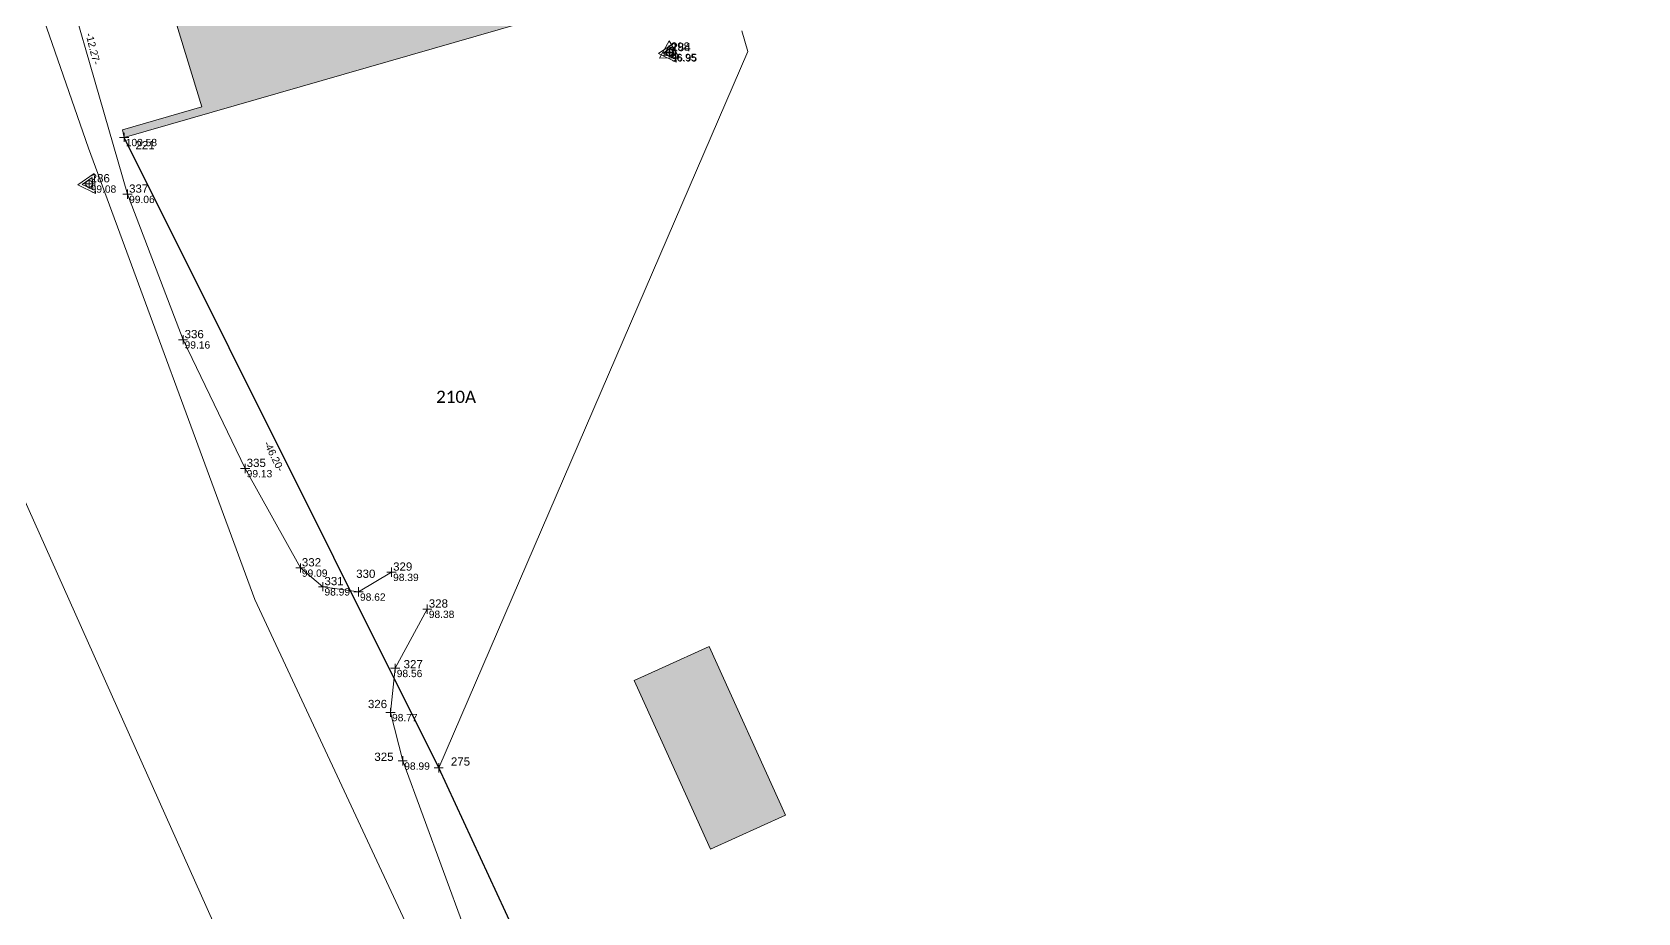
# Model space of a CAD drawing. Header units: metres. Extents: x 113120 to 240396, y 120329 to 242116.
# Drawn here: x 120191 to 120296.3, y 120947.3 to 121005 of the extents above; entities that cross this region are included whole.
import ezdxf
from ezdxf.enums import TextEntityAlignment as Align

# ---------------------------------------------------------------- set-up
doc = ezdxf.new("R2010")
doc.units = ezdxf.units.M
doc.header["$LTSCALE"] = 3
doc.header["$PDMODE"] = 2
doc.header["$PDSIZE"] = 0.3
doc.layers.get('0').update_dxf_attribs({"lineweight": 0})
for name, color, linetype, lineweight in [('Batiment', 4, 'Continuous', 0), ('Bpn_CaPa', 78, 'Continuous', 0), ('Bpn_ReBu', 4, 'Continuous', 0), ('Bpt_CaNu', 7, 'Continuous', 0), ('Cotation Linéaire', 6, 'Continuous', 0), ('Hachure batiment', 11, 'Continuous', 0), ('Hachure bâtiment', 11, 'Continuous', 0), ('Limite de propriété', 5, 'Continuous', 30), ('Route', 1, 'Continuous', 0), ('station', 30, 'Continuous', 0), ('TopoAlt', 30, 'Continuous', 0), ('TOPOJIS', 5, 'Continuous', 0), ('TopoMat', 5, 'Continuous', 0)]:
    doc.layers.add(name, color=color, linetype=linetype, lineweight=lineweight)
doc.styles.add('Legend', font='')
doc.styles.get("Standard").update_dxf_attribs({"font": 'arial.ttf'})
doc.styles.get('Legend').set_extended_font_data('Calibri')

# ---------------------------------------------------------------- blocks, each defined once
blk = doc.blocks.new('TCPOINT')
at = {"color": 0}
blk.add_point((0, 0), dxfattribs=at)
at = {"layer": 'TopoAlt'}
blk.add_attdef('ALT', text='', height=0.3, dxfattribs=at).set_placement((0.1, -0.1), align=Align.TOP_LEFT)
at = {"layer": 'TopoMat'}
blk.add_attdef('MAT', (0.1, 0.1), '', height=0.3, dxfattribs=at)
blk = doc.blocks.new('t001')
at = {"color": 0}
blk.add_line((0, 0), (0, 0), dxfattribs=at)
for points in [[(0.65, -0.37), (0, 0.75), (-0.65, -0.38)], [(0.39, -0.22), (0, 0.45), (-0.39, -0.23)]]:
    blk.add_lwpolyline(points, close=True, dxfattribs=at)
blk.add_circle((0, 0), 0.225, dxfattribs=at)

msp = doc.modelspace()

# ---------------------------------------------------------------- hatches: boundary and pattern name
at = {"layer": 'Hachure batiment'}
h = msp.add_hatch(color=256, dxfattribs=at)
h.dxf.hatch_style = 1
h.paths.add_polyline_path([(120197.03, 120998.15), (120196.91, 120998.64), (120202.11, 121000.14), (120200.06, 121006.86), (120223.88, 121014), (120224.02, 121013.52), (120223.8, 121013.46), (120224.17, 121012.23), (120226.83, 121012.61), (120227.21, 121012.72), (120227.87, 121010.52), (120228.84, 121007.31)])
at = {"layer": 'Hachure bâtiment'}
h = msp.add_hatch(color=256, dxfattribs=at)
h.dxf.hatch_style = 1
h.paths.add_polyline_path([(120240.39, 120953.72), (120235.47, 120951.48), (120232.3, 120958.5), (120230.47, 120962.55), (120232.3, 120963.37), (120235.39, 120964.77)], flags=17)

# ---------------------------------------------------------------- linework, layer by layer
at = {"layer": 'Batiment'}
for p, q in [((120228.84, 121007.31), (120197.03, 120998.15)), ((120200.06, 121006.86, 99.29), (120202.11, 121000.14, 99.29)), ((120202.11, 121000.14), (120196.91, 120998.64)), ((120197.03, 120998.15, 100.58), (120196.91, 120998.64))]:
    msp.add_line(p, q, dxfattribs=at)
at = {"layer": 'Bpn_CaPa'}
for p, q in [((120237.93, 121003.78), (120237.53, 121005.14)), ((120237.53, 121005.14), (120237.93, 121003.78)), ((120217.65, 120956.81), (120237.93, 121003.78)), ((120237.93, 121003.78), (120217.65, 120956.81))]:
    msp.add_line(p, q, dxfattribs=at)
for points in [[(120061.68, 121255.08), (120074.69, 121250.89), (120082.55, 121245.05), (120089.71, 121235.68), (120094.34, 121226.92), (120099.16, 121213.63), (120109.82, 121174.98), (120126.38, 121131.81), (120142.88, 121103.03), (120164.73, 121066.91), (120174.46, 121050.76), (120181.11, 121036.5), (120194.69, 120997.45), (120205.6, 120967.86), (120215.6, 120946.41)], [(120225.99, 120895.01), (120182.45, 120992.3), (120170.36, 121017.56), (120158.84, 121037.83), (120145.42, 121057.71), (120132.29, 121072.98), (120132.02, 121075.47), (120130.39, 121077.99), (120110.73, 121108.34), (120083.62, 121140.05), (120049.61, 121174.2), (120034.12, 121186.93), (120012.35, 121202.58), (119991.55, 121220.04), (119961.59, 121249.75), (119963.74, 121251.99)]]:
    msp.add_lwpolyline(points, dxfattribs=at)
msp.add_lwpolyline([(120088.64, 121064.33), (120105.52, 121070.2), (120132.29, 121072.98), (120145.42, 121057.71), (120158.84, 121037.83), (120170.36, 121017.56), (120182.45, 120992.3), (120225.99, 120895.01), (120175.81, 120877.4), (120088.64, 121064.33)], close=True, dxfattribs=at)
at = {"layer": 'Bpn_ReBu'}
msp.add_lwpolyline([(120240.39, 120953.72), (120235.47, 120951.48), (120232.3, 120958.5), (120230.47, 120962.55), (120232.3, 120963.37), (120235.39, 120964.77), (120240.39, 120953.72)], close=True, dxfattribs=at)
at = {"layer": 'Limite de propriété'}
for p, q in [((120217.65, 120956.81), (120197.03, 120998.15)), ((120232.7, 120924.41), (120217.65, 120956.81)), ((120217.65, 120956.81), (120217.65, 120956.81))]:
    msp.add_line(p, q, dxfattribs=at)
at = {"layer": 'Route', "flags": 128}
for points in [[(120214.56, 120969.64), (120212.39, 120968.35), (120210.06, 120968.69), (120208.58, 120969.92), (120204.96, 120976.44), (120200.89, 120984.88), (120197.25, 120994.42), (120191.46, 121014.51), (120187.62, 121028.24), (120183.77, 121038.93), (120179.29, 121049.44), (120173.22, 121060.15), (120162.86, 121076.99)], [(120296.28, 120783.75), (120273.29, 120821.4), (120268.71, 120830.09), (120265.06, 120838.82), (120261.84, 120848.45), (120258.24, 120857.96), (120254.62, 120865.82), (120249.73, 120876.15), (120240.62, 120896.39), (120229.59, 120921.92), (120219.29, 120946.4), (120215.29, 120957.27), (120214.49, 120960.45), (120214.8, 120963.34), (120216.9, 120967.22)]]:
    msp.add_lwpolyline(points, dxfattribs=at)

# ---------------------------------------------------------------- block references
at = {"layer": 'station', "rotation": 214.0243778545051}
for p in [(120232.81, 121003.7), (120232.81, 121003.7), (120232.81, 121003.7), (120194.73, 120995.1), (120194.73, 120995.1)]:
    msp.add_blockref('t001', p, dxfattribs=at)
at = {"layer": 'station'}
msp.add_blockref('t001', (120232.77, 121003.73), dxfattribs=at)
at = {"layer": 'TOPOJIS'}
ref = msp.add_blockref('TCPOINT', (120232.77, 121003.73, 96.95), dxfattribs=at)
ref.add_attrib('MAT', '298', (120232.87, 121003.83, 96.95), dxfattribs={"layer": 'TopoMat', "height": 0.54})
ref.add_attrib('ALT', '96.95', dxfattribs={"layer": 'TopoAlt', "height": 0.48}).set_placement((120232.87, 121003.63, 96.95), align=Align.TOP_LEFT)
ref = msp.add_blockref('TCPOINT', (120232.81, 121003.7, 96.95), dxfattribs=at)
ref.add_attrib('MAT', '284', (120232.91, 121003.8, 96.95), dxfattribs={"layer": 'TopoMat', "height": 0.54})
ref.add_attrib('ALT', '96.95', dxfattribs={"layer": 'TopoAlt', "height": 0.48}).set_placement((120232.91, 121003.6, 96.95), align=Align.TOP_LEFT)
ref = msp.add_blockref('TCPOINT', (120197.03, 120998.15, 100.58), dxfattribs=at)
ref.add_attrib('MAT', '221', (120197.77, 120997.37, 100.58), dxfattribs={"layer": 'TopoMat', "height": 0.54})
ref.add_attrib('ALT', '100.58', dxfattribs={"layer": 'TopoAlt', "height": 0.48}).set_placement((120197.13, 120998.05, 100.58), align=Align.TOP_LEFT)
ref = msp.add_blockref('TCPOINT', (120194.73, 120995.1, 99.08), dxfattribs=at)
ref.add_attrib('MAT', '286', (120194.83, 120995.2, 99.08), dxfattribs={"layer": 'TopoMat', "height": 0.54})
ref.add_attrib('ALT', '99.08', dxfattribs={"layer": 'TopoAlt', "height": 0.48}).set_placement((120194.83, 120995, 99.08), align=Align.TOP_LEFT)
ref = msp.add_blockref('TCPOINT', (120197.25, 120994.42, 99.06), dxfattribs=at)
ref.add_attrib('MAT', '337', (120197.35, 120994.52, 99.06), dxfattribs={"layer": 'TopoMat', "height": 0.54})
ref.add_attrib('ALT', '99.06', dxfattribs={"layer": 'TopoAlt', "height": 0.48}).set_placement((120197.35, 120994.32, 99.06), align=Align.TOP_LEFT)
ref = msp.add_blockref('TCPOINT', (120200.89, 120984.88, 99.16), dxfattribs=at)
ref.add_attrib('MAT', '336', (120200.99, 120984.98, 99.16), dxfattribs={"layer": 'TopoMat', "height": 0.54})
ref.add_attrib('ALT', '99.16', dxfattribs={"layer": 'TopoAlt', "height": 0.48}).set_placement((120200.99, 120984.78, 99.16), align=Align.TOP_LEFT)
ref = msp.add_blockref('TCPOINT', (120204.96, 120976.44, 99.13), dxfattribs=at)
ref.add_attrib('MAT', '335', (120205.06, 120976.54, 99.13), dxfattribs={"layer": 'TopoMat', "height": 0.54})
ref.add_attrib('ALT', '99.13', dxfattribs={"layer": 'TopoAlt', "height": 0.48}).set_placement((120205.06, 120976.34, 99.13), align=Align.TOP_LEFT)
ref = msp.add_blockref('TCPOINT', (120208.58, 120969.92, 99.09), dxfattribs=at)
ref.add_attrib('MAT', '332', (120208.68, 120970.02, 99.09), dxfattribs={"layer": 'TopoMat', "height": 0.54})
ref.add_attrib('ALT', '99.09', dxfattribs={"layer": 'TopoAlt', "height": 0.48}).set_placement((120208.68, 120969.82, 99.09), align=Align.TOP_LEFT)
ref = msp.add_blockref('TCPOINT', (120214.56, 120969.64, 98.39), dxfattribs=at)
ref.add_attrib('MAT', '329', (120214.66, 120969.74, 98.39), dxfattribs={"layer": 'TopoMat', "height": 0.54})
ref.add_attrib('ALT', '98.39', dxfattribs={"layer": 'TopoAlt', "height": 0.48}).set_placement((120214.66, 120969.54, 98.39), align=Align.TOP_LEFT)
ref = msp.add_blockref('TCPOINT', (120210.06, 120968.69, 98.99), dxfattribs=at)
ref.add_attrib('MAT', '331', (120210.16, 120968.79, 98.99), dxfattribs={"layer": 'TopoMat', "height": 0.54})
ref.add_attrib('ALT', '98.99', dxfattribs={"layer": 'TopoAlt', "height": 0.48}).set_placement((120210.16, 120968.59, 98.99), align=Align.TOP_LEFT)
ref = msp.add_blockref('TCPOINT', (120212.39, 120968.35, 98.62), dxfattribs=at)
ref.add_attrib('MAT', '330', (120212.24, 120969.27, 98.62), dxfattribs={"layer": 'TopoMat', "height": 0.54})
ref.add_attrib('ALT', '98.62', dxfattribs={"layer": 'TopoAlt', "height": 0.48}).set_placement((120212.49, 120968.25, 98.62), align=Align.TOP_LEFT)
ref = msp.add_blockref('TCPOINT', (120216.9, 120967.22, 98.38), dxfattribs=at)
ref.add_attrib('MAT', '328', (120217, 120967.32, 98.38), dxfattribs={"layer": 'TopoMat', "height": 0.54})
ref.add_attrib('ALT', '98.38', dxfattribs={"layer": 'TopoAlt', "height": 0.48}).set_placement((120217, 120967.12, 98.38), align=Align.TOP_LEFT)
ref = msp.add_blockref('TCPOINT', (120214.8, 120963.34, 98.56), dxfattribs=at)
ref.add_attrib('MAT', '327', (120215.35, 120963.34), dxfattribs={"layer": 'TopoMat', "height": 0.54})
ref.add_attrib('ALT', '98.56', dxfattribs={"layer": 'TopoAlt', "height": 0.48}).set_placement((120214.9, 120963.24, 98.56), align=Align.TOP_LEFT)
ref = msp.add_blockref('TCPOINT', (120214.49, 120960.45, 98.77), dxfattribs=at)
ref.add_attrib('MAT', '326', (120213.01, 120960.73, 98.77), dxfattribs={"layer": 'TopoMat', "height": 0.54})
ref.add_attrib('ALT', '98.77', dxfattribs={"layer": 'TopoAlt', "height": 0.48}).set_placement((120214.59, 120960.35, 98.77), align=Align.TOP_LEFT)
ref = msp.add_blockref('TCPOINT', (120215.29, 120957.27, 98.99), dxfattribs=at)
ref.add_attrib('MAT', '325', (120213.43, 120957.27), dxfattribs={"layer": 'TopoMat', "height": 0.54})
ref.add_attrib('ALT', '98.99', dxfattribs={"layer": 'TopoAlt', "height": 0.48}).set_placement((120215.39, 120957.17, 98.99), align=Align.TOP_LEFT)
ref = msp.add_blockref('TCPOINT', (120217.65, 120956.81), dxfattribs=at)
ref.add_attrib('MAT', '275', (120218.45, 120956.96), dxfattribs={"layer": 'TopoMat', "height": 0.54})

# ---------------------------------------------------------------- texts
at = {"layer": 'Bpt_CaNu', "insert": (120217.48, 120980.73), "char_height": 0.8, "attachment_point": 7, "style": 'Legend'}
msp.add_mtext('210A', dxfattribs=at)
at = {"layer": 'Cotation Linéaire'}
for s, rotation, p in [('-12.27-', 284.3029, (120195.22, 121004.02)), ('-46.20-', 296.5098, (120207.07, 120977.35))]:
    msp.add_text(s, height=0.48, rotation=rotation, dxfattribs=at).set_placement(p, align=Align.TOP_CENTER)

doc.saveas('drawing.dxf')
